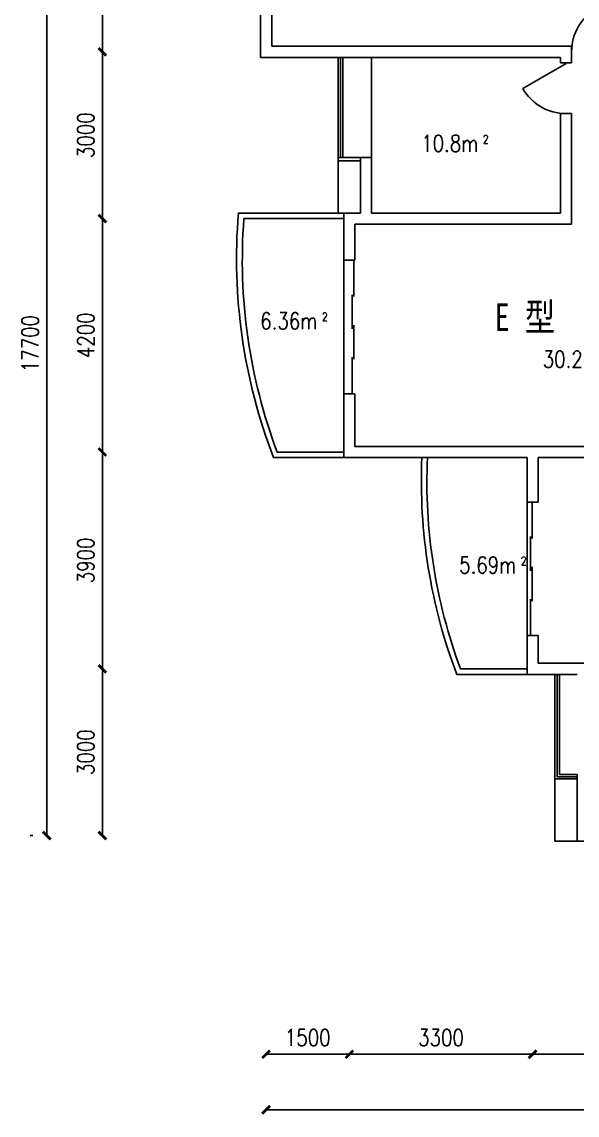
# Model space of a CAD drawing. Header units: millimetres. Extents: x 876 to 46420, y 423 to 34672.
# Drawn here: x 923 to 10922, y 609 to 20275 of the extents above; entities that cross this region are included whole.
import ezdxf
from ezdxf.enums import TextEntityAlignment as Align

# ---------------------------------------------------------------- set-up
doc = ezdxf.new("R2010")
doc.units = ezdxf.units.MM
for name, color, linetype in [('GROUND', 2, 'Continuous'), ('PUB_DIM', 3, 'Continuous'), ('PUB_TEXT', 7, 'Continuous'), ('PUB_WINDW', 7, 'Continuous'), ('TEXT', 5, 'Continuous'), ('WALL', 255, 'Continuous'), ('WINDOW', 2, 'Continuous'), ('Y', 6, 'Continuous')]:
    doc.layers.add(name, color=color, linetype=linetype)
doc.styles.add('DIM_FONT', font='SIMPLEX', dxfattribs={"width": 0.8})
doc.styles.add('S1', font='SimSun.ttf', dxfattribs={"width": 0.8})
doc.styles.add('SIMPLEX', font='SIMPLEX.SHX')
doc.dimstyles.new('AXIS', dxfattribs={"dimtxt": 300, "dimasz": 1, "dimexe": 250, "dimexo": 300, "dimgap": 0.09, "dimtad": 1, "dimdec": 0, "dimzin": 0, "dimdsep": 46, "dimtxsty": 'DIM_FONT', "dimblk": '_DIMX', "dimcen": 0.09, "dimse1": 1, "dimse2": 1, "dimclrt": 7, "dimadec": 0, "dimazin": 0, "dimtfac": 1, "dimtdec": 0, "dimtix": 1, "dimtmove": 2, "dimatfit": 3, "dimldrblk": '_DIMX', "dimfxl": 1, "dimtolj": 1, "dimtzin": 0, "dimarcsym": 0})
doc.dimstyles.new('DIMB', dxfattribs={"dimtxt": 300, "dimasz": 1, "dimexe": 250, "dimexo": 300, "dimgap": 150, "dimtad": 1, "dimdec": 0, "dimzin": 0, "dimdsep": 46, "dimtxsty": 'DIM_FONT', "dimblk": '_DIMX', "dimcen": 0.09, "dimse2": 1, "dimclrt": 7, "dimadec": 0, "dimazin": 0, "dimtfac": 1, "dimtdec": 0, "dimtix": 1, "dimtmove": 2, "dimatfit": 3, "dimldrblk": '_DIMX', "dimfxl": 1, "dimtolj": 1, "dimtzin": 0, "dimarcsym": 0})
doc.dimstyles.new('DIMN', dxfattribs={"dimtxt": 300, "dimasz": 1, "dimexe": 250, "dimexo": 300, "dimgap": 0.09, "dimtad": 1, "dimdec": 0, "dimzin": 0, "dimdsep": 46, "dimtxsty": 'DIM_FONT', "dimblk": '_DIMX', "dimcen": 0.09, "dimclrt": 7, "dimadec": 0, "dimazin": 0, "dimtfac": 1, "dimtdec": 0, "dimtix": 1, "dimtmove": 2, "dimatfit": 3, "dimldrblk": '_DIMX', "dimfxl": 1, "dimtolj": 1, "dimtzin": 0, "dimarcsym": 0})

# ---------------------------------------------------------------- blocks, each defined once
blk = doc.blocks.new('_A0LHZ')
for p, q in [((-0.5, 0.0159), (-0.2273, 0.0159)), ((-0.2419, 0.0033), (0.0147, 0.0033)), ((-0.0147, 0.0159), (0.2419, 0.0159)), ((0.2273, 0.0033), (0.5, 0.0033))]:
    blk.add_line(p, q)
blk = doc.blocks.new('_DBLK')
blk.add_line((-0.5, 0), (0, -0.866))
blk.add_arc((-0.5, 0), 1, 300, 0)
at = {"style": 'SIMPLEX', "flags": 9}
blk.add_attdef('A', text='', height=1, dxfattribs=at).set_placement((0, 1.5), align=Align.MIDDLE)
blk = doc.blocks.new('M_A6')
blk.add_line((0.5, 0), (0.5, 0))
blk = doc.blocks.new('_DIMX')
at = {"const_width": 50}
blk.add_lwpolyline([(-70, -70), (70, 70)], dxfattribs=at)
blk = doc.blocks.new('*D16')
at = {"color": 0, "linetype": 'ByBlock', "transparency": 16777216}
blk.add_line((94115, -235554), (94115, -232556), dxfattribs=at)
at = {"layer": 'DEFPOINTS', "color": 0, "linetype": 'ByBlock', "transparency": 16777216}
for p in [(94115, -232555), (94115, -232555), (94115, -235555)]:
    blk.add_point(p, dxfattribs=at)
at = {"color": 0, "linetype": 'ByBlock', "transparency": 16777216}
for p, rotation in [((94115, -232555), 90), ((94115, -235555), 270)]:
    blk.add_blockref('_DIMX', p, dxfattribs=dict(at, rotation=rotation))
at = {"color": 7, "linetype": 'ByBlock', "transparency": 16777216, "insert": (93815, -234055), "char_height": 300, "attachment_point": 5, "rotation": 90, "style": 'DIM_FONT'}
blk.add_mtext('\\A1;3000', dxfattribs=at)
blk = doc.blocks.new('*D17')
at = {"color": 0, "linetype": 'ByBlock', "transparency": 16777216}
blk.add_line((94115, -232554), (94115, -228656), dxfattribs=at)
at = {"layer": 'DEFPOINTS', "color": 0, "linetype": 'ByBlock', "transparency": 16777216}
for p in [(94115, -228655), (94115, -228655), (94115, -232555)]:
    blk.add_point(p, dxfattribs=at)
at = {"color": 0, "linetype": 'ByBlock', "transparency": 16777216}
for p, rotation in [((94115, -228655), 90), ((94115, -232555), 270)]:
    blk.add_blockref('_DIMX', p, dxfattribs=dict(at, rotation=rotation))
at = {"color": 7, "linetype": 'ByBlock', "transparency": 16777216, "insert": (93815, -230605), "char_height": 300, "attachment_point": 5, "rotation": 90, "style": 'DIM_FONT'}
blk.add_mtext('\\A1;3900', dxfattribs=at)
blk = doc.blocks.new('*D18')
at = {"color": 0, "linetype": 'ByBlock', "transparency": 16777216}
blk.add_line((94115, -228654), (94115, -224456), dxfattribs=at)
at = {"layer": 'DEFPOINTS', "color": 0, "linetype": 'ByBlock', "transparency": 16777216}
for p in [(94115, -224455), (94115, -224455), (94115, -228655)]:
    blk.add_point(p, dxfattribs=at)
at = {"color": 0, "linetype": 'ByBlock', "transparency": 16777216}
for p, rotation in [((94115, -224455), 90), ((94115, -228655), 270)]:
    blk.add_blockref('_DIMX', p, dxfattribs=dict(at, rotation=rotation))
at = {"color": 7, "linetype": 'ByBlock', "transparency": 16777216, "insert": (93815, -226555), "char_height": 300, "attachment_point": 5, "rotation": 90, "style": 'DIM_FONT'}
blk.add_mtext('\\A1;4200', dxfattribs=at)
blk = doc.blocks.new('*D19')
at = {"color": 0, "linetype": 'ByBlock', "transparency": 16777216}
blk.add_line((94115, -224454), (94115, -221456), dxfattribs=at)
at = {"layer": 'DEFPOINTS', "color": 0, "linetype": 'ByBlock', "transparency": 16777216}
for p in [(94115, -221455), (94115, -221455), (94115, -224455)]:
    blk.add_point(p, dxfattribs=at)
at = {"color": 0, "linetype": 'ByBlock', "transparency": 16777216}
for p, rotation in [((94115, -221455), 90), ((94115, -224455), 270)]:
    blk.add_blockref('_DIMX', p, dxfattribs=dict(at, rotation=rotation))
at = {"color": 7, "linetype": 'ByBlock', "transparency": 16777216, "insert": (93815, -222955), "char_height": 300, "attachment_point": 5, "rotation": 90, "style": 'DIM_FONT'}
blk.add_mtext('\\A1;3000', dxfattribs=at)
blk = doc.blocks.new('*D20')
at = {"color": 0, "linetype": 'ByBlock', "transparency": 16777216}
blk.add_line((94115, -221454), (94115, -217856), dxfattribs=at)
at = {"layer": 'DEFPOINTS', "color": 0, "linetype": 'ByBlock', "transparency": 16777216}
for p in [(94115, -217855), (94115, -217855), (94115, -221455)]:
    blk.add_point(p, dxfattribs=at)
at = {"color": 0, "linetype": 'ByBlock', "transparency": 16777216}
for p, rotation in [((94115, -217855), 90), ((94115, -221455), 270)]:
    blk.add_blockref('_DIMX', p, dxfattribs=dict(at, rotation=rotation))
at = {"color": 7, "linetype": 'ByBlock', "transparency": 16777216, "insert": (93815, -219655), "char_height": 300, "attachment_point": 5, "rotation": 90, "style": 'DIM_FONT'}
blk.add_mtext('\\A1;3600', dxfattribs=at)
blk = doc.blocks.new('*D21')
at = {"color": 0, "linetype": 'ByBlock', "transparency": 16777216}
for p, q in [((92815, -217855), (92865, -217855)), ((93115, -235554), (93115, -217856)), ((92815, -235555), (92865, -235555))]:
    blk.add_line(p, q, dxfattribs=at)
at = {"layer": 'DEFPOINTS', "color": 0, "linetype": 'ByBlock', "transparency": 16777216}
for p in [(93115, -217855), (93115, -217855), (93115, -235555)]:
    blk.add_point(p, dxfattribs=at)
at = {"color": 0, "linetype": 'ByBlock', "transparency": 16777216}
for p, rotation in [((93115, -217855), 90), ((93115, -235555), 270)]:
    blk.add_blockref('_DIMX', p, dxfattribs=dict(at, rotation=rotation))
at = {"color": 7, "linetype": 'ByBlock', "transparency": 16777216, "insert": (92815, -226705), "char_height": 300, "attachment_point": 5, "rotation": 90, "style": 'DIM_FONT'}
blk.add_mtext('\\A1;17700', dxfattribs=at)
blk = doc.blocks.new('*D23')
at = {"color": 0, "linetype": 'ByBlock', "transparency": 16777216}
blk.add_line((106062, -239488), (101864, -239488), dxfattribs=at)
at = {"layer": 'DEFPOINTS', "color": 0, "linetype": 'ByBlock', "transparency": 16777216}
for p in [(101863, -239488), (101863, -239488), (106063, -239488)]:
    blk.add_point(p, dxfattribs=at)
at = {"color": 0, "linetype": 'ByBlock', "transparency": 16777216, "rotation": 180}
blk.add_blockref('_DIMX', (101863, -239488), dxfattribs=at)
at = {"color": 0, "linetype": 'ByBlock', "transparency": 16777216}
blk.add_blockref('_DIMX', (106063, -239488), dxfattribs=at)
at = {"color": 7, "linetype": 'ByBlock', "transparency": 16777216, "insert": (103963, -239188), "char_height": 300, "attachment_point": 5, "style": 'DIM_FONT'}
blk.add_mtext('\\A1;4200', dxfattribs=at)
blk = doc.blocks.new('*D24')
at = {"color": 0, "linetype": 'ByBlock', "transparency": 16777216}
blk.add_line((101862, -239488), (98564, -239488), dxfattribs=at)
at = {"layer": 'DEFPOINTS', "color": 0, "linetype": 'ByBlock', "transparency": 16777216}
for p in [(98563, -239488), (98563, -239488), (101863, -239488)]:
    blk.add_point(p, dxfattribs=at)
at = {"color": 0, "linetype": 'ByBlock', "transparency": 16777216, "rotation": 180}
blk.add_blockref('_DIMX', (98563, -239488), dxfattribs=at)
at = {"color": 0, "linetype": 'ByBlock', "transparency": 16777216}
blk.add_blockref('_DIMX', (101863, -239488), dxfattribs=at)
at = {"color": 7, "linetype": 'ByBlock', "transparency": 16777216, "insert": (100213, -239188), "char_height": 300, "attachment_point": 5, "style": 'DIM_FONT'}
blk.add_mtext('\\A1;3300', dxfattribs=at)
blk = doc.blocks.new('*D25')
at = {"color": 0, "linetype": 'ByBlock', "transparency": 16777216}
blk.add_line((183291, -239488), (181793, -239488), dxfattribs=at)
at = {"layer": 'DEFPOINTS', "color": 0, "linetype": 'ByBlock', "transparency": 16777216}
for p in [(181792, -239488), (181792, -239488), (183292, -239488)]:
    blk.add_point(p, dxfattribs=at)
at = {"color": 0, "linetype": 'ByBlock', "transparency": 16777216, "rotation": 180}
blk.add_blockref('_DIMX', (181792, -239488), dxfattribs=at)
at = {"color": 0, "linetype": 'ByBlock', "transparency": 16777216}
blk.add_blockref('_DIMX', (183292, -239488), dxfattribs=at)
at = {"color": 7, "linetype": 'ByBlock', "transparency": 16777216, "insert": (182542, -239188), "char_height": 300, "attachment_point": 5, "style": 'DIM_FONT'}
blk.add_mtext('\\A1;1500', dxfattribs=at)
blk = doc.blocks.new('*D26')
at = {"color": 0, "linetype": 'ByBlock', "transparency": 16777216}
for p, q in [((194692, -240188), (194692, -240238)), ((194691, -240488), (181793, -240488))]:
    blk.add_line(p, q, dxfattribs=at)
at = {"layer": 'DEFPOINTS', "color": 0, "linetype": 'ByBlock', "transparency": 16777216}
for p in [(181792, -240488), (181792, -240488), (194692, -240488)]:
    blk.add_point(p, dxfattribs=at)
at = {"color": 0, "linetype": 'ByBlock', "transparency": 16777216, "rotation": 180}
blk.add_blockref('_DIMX', (181792, -240488), dxfattribs=at)
at = {"color": 0, "linetype": 'ByBlock', "transparency": 16777216}
blk.add_blockref('_DIMX', (194692, -240488), dxfattribs=at)
at = {"color": 7, "linetype": 'ByBlock', "transparency": 16777216, "insert": (188242, -240188), "char_height": 300, "attachment_point": 5, "style": 'DIM_FONT'}
blk.add_mtext('\\A1;12900', dxfattribs=at)
blk = doc.blocks.new('1T4F74')
at = {"layer": 'GROUND'}
for p, q in [((-25631.9, 3017.9), (-25631.9, 5417.9)), ((-22331.9, 1067.9), (-22331.9, -1332.1))]:
    blk.add_line(p, q, dxfattribs=at)
at = {"layer": 'WALL'}
for p, q in [((-27131.9, 9067.9), (-27131.9, 11167.9)), ((-26931.9, 9267.9), (-26931.9, 11167.9)), ((-21531.9, 9267.9), (-26931.9, 9267.9)), ((-21531.9, 9267.9), (-21531.9, 9067.9)), ((-25631.9, 9067.9), (-27131.9, 9067.9)), ((-25431.9, 9067.9), (-25631.9, 9067.9)), ((-21731.9, 9067.9), (-25431.9, 9067.9)), ((-21731.9, 8967.9), (-21731.9, 9067.9)), ((-21531.9, 8967.9), (-21531.9, 9067.9)), ((-21731.9, 8967.9), (-21531.9, 8967.9)), ((-21731.9, 6267.9), (-21731.9, 8056.7)), ((-21731.9, 8056.7), (-21531.9, 8056.7)), ((-21531.9, 6067.9), (-21531.9, 8056.7)), ((-25131.9, 7267.9), (-25331.9, 7267.9)), ((-25331.9, 6267.9), (-25331.9, 7267.9)), ((-25131.9, 6267.9), (-25131.9, 7267.9)), ((-25631.9, 5417.9), (-25631.9, 6267.9)), ((-25331.9, 6267.9), (-25631.9, 6267.9)), ((-25331.9, 6267.9), (-25331.9, 6267.9)), ((-25331.9, 6267.9), (-25331.9, 6267.9)), ((-21731.9, 6267.9), (-25131.9, 6267.9)), ((-21531.9, 6067.9), (-25431.9, 6067.9)), ((-25431.9, 5417.9), (-25431.9, 6067.9)), ((-25431.9, 5417.9), (-25631.9, 5417.9)), ((-25631.9, 1867.9), (-25631.9, 3017.9)), ((-25431.9, 3017.9), (-25631.9, 3017.9)), ((-25431.9, 2067.9), (-25431.9, 3017.9)), ((-15431.9, 2067.9), (-25431.9, 2067.9)), ((-22331.9, 1867.9), (-25631.9, 1867.9)), ((-22331.9, 1067.9), (-22331.9, 1867.9)), ((-22131.9, 1867.9), (-14855.3, 1867.9)), ((-22131.9, 1067.9), (-22131.9, 1867.9)), ((-22131.9, 1067.9), (-22331.9, 1067.9)), ((-22331.9, -2032.1), (-22331.9, -1332.1)), ((-22131.9, -1332.1), (-22331.9, -1332.1)), ((-22131.9, -1832.1), (-22131.9, -1332.1)), ((-17931.9, -1832.1), (-22131.9, -1832.1)), ((-21431.9, -2032.1), (-22331.9, -2032.1)), ((-21431.9, -5032.1), (-21431.9, -3832.1)), ((-18131.9, -5032.1), (-21431.9, -5032.1))]:
    blk.add_line(p, q, dxfattribs=at)
blk.add_lwpolyline([(-25331.9, 7267.9), (-25731.9, 7267.9), (-25731.9, 7207.9), (-25331.9, 7207.9)], dxfattribs=at)
at = {"layer": 'WINDOW'}
for p, q in [((-25731.9, 7267.9), (-25731.9, 9067.9)), ((-25691.9, 7267.9), (-25691.9, 9067.9)), ((-25651.9, 7267.9), (-25651.9, 9067.9)), ((-25131.9, 7267.9), (-25131.9, 9067.9)), ((-25731.9, 7207.9), (-25731.9, 6267.9)), ((-21831.9, -5032.1), (-21831.9, -3912.1)), ((-21431.9, -5032.1), (-21831.9, -5032.1))]:
    blk.add_line(p, q, dxfattribs=at)
for points in [[(-21831.9, -2032.1), (-21831.9, -3912.1), (-21431.9, -3912.1)], [(-21791.9, -2032.1), (-21791.9, -3872.1), (-21431.9, -3872.1)], [(-21751.9, -2032.1), (-21751.9, -3832.1), (-21431.9, -3832.1)]]:
    blk.add_lwpolyline(points, dxfattribs=at)
at = {"layer": 'Y'}
for points in [[(-25331.9, 6267.9), (-27531, 6267.9, 0.1129665), (-26898, 1867.9), (-25631.9, 1867.9)], [(-25631.9, 6167.9), (-27431.9, 6167.9, 0.1094322), (-26831.9, 1967.9), (-25631.9, 1967.9)], [(-24226.6, 1867.9, 0.1022183), (-23598, -2032.1), (-22331.9, -2032.1)], [(-24126.6, 1867.9, 0.1007681), (-23531.9, -1932.1), (-22331.9, -1932.1)]]:
    blk.add_lwpolyline(points, format="xyb", dxfattribs=at)
at = {"layer": 'WINDOW', "xscale": -900, "yscale": -900, "zscale": 900}
blk.add_blockref('_DBLK', (-21081.9, 9167.9), dxfattribs=at)
at = {"layer": 'WINDOW'}
for name, p, xscale, yscale, zscale, rotation in [('_DBLK', (-21631.9, 8506.7), 900, 900, 900, 270), ('M_A6', (-25491.7, 8017.9), 1500, 1500, 1500, 270), ('_A0LHZ', (-25488, 4217.9), 2400, 2400, 2400, 270), ('_A0LHZ', (-22231.9, -132.1), 2400, 2400, 2400, 90)]:
    blk.add_blockref(name, p, dxfattribs=dict(at, xscale=xscale, yscale=yscale, zscale=zscale, rotation=rotation))
at = {"layer": 'PUB_TEXT', "style": 'DIM_FONT', "width": 0.8}
for s, p in [('10.8m', (-23210.2, 7519.8)), ('6.36m', (-26108.8, 4326)), ('30.24m', (-20816.4, 3636.9)), ('5.69m', (-22527.6, -65.3))]:
    blk.add_text(s, height=300, dxfattribs=at).set_placement(p, align=Align.MIDDLE_RIGHT)
for p in [(-23210.2, 7519.8), (-26108.8, 4326), (-22527.6, -65.3)]:
    blk.add_text(' 2', height=150, dxfattribs=at).set_placement(p)
at = {"layer": 'TEXT', "style": 'S1', "width": 0.8}
for s, p in [('E', (-22646, 4393.4)), ('型', (-21828.6, 4393.4))]:
    blk.add_text(s, height=500, dxfattribs=at).set_placement(p, align=Align.MIDDLE_RIGHT)
at = {"layer": 'PUB_DIM'}
for p1, p2, dimstyle, picture, middle, set_off in [((-30980.4, -4932.1), (-30980.4, 12767.9), 'DIMN', '*D21', (-31280.4, 3917.9), (-124095.3, 230622.9)), ((-29980.4, 9167.9), (-29980.4, 12767.9), 'AXIS', '*D20', (-30280.4, 10967.9), (-124095.3, 230622.9)), ((-29980.4, 6167.9), (-29980.4, 9167.9), 'AXIS', '*D19', (-30280.4, 7667.9), (-124095.3, 230622.9)), ((-29980.4, 1967.9), (-29980.4, 6167.9), 'AXIS', '*D18', (-30280.4, 4067.9), (-124095.3, 230622.9)), ((-29980.4, -1932.1), (-29980.4, 1967.9), 'AXIS', '*D17', (-30280.4, 17.9), (-124095.3, 230622.9)), ((-29980.4, -4932.1), (-29980.4, -1932.1), 'AXIS', '*D16', (-30280.4, -3432.1), (-124095.3, 230622.9)), ((-25531.9, -8865.3), (-27031.9, -8865.3), 'AXIS', '*D25', (-26281.9, -8565.3), (-208824.3, 230622.9)), ((-22231.9, -8865.3), (-25531.9, -8865.3), 'AXIS', '*D24', (-23881.9, -8565.3), (-124095.3, 230622.9)), ((-18031.9, -8865.3), (-22231.9, -8865.3), 'AXIS', '*D23', (-20131.9, -8565.3), (-124095.3, 230622.9)), ((-14131.9, -9865.3), (-27031.9, -9865.3), 'DIMB', '*D26', (-20581.9, -9565.3), (-208824.3, 230622.9))]:
    dim = blk.add_aligned_dim(p1=p1, p2=p2, distance=0, dimstyle=dimstyle, dxfattribs=at)
    dim.commit()
    dim.dimension.update_dxf_attribs({"geometry": picture, "text_midpoint": middle, "insert": set_off})

msp = doc.modelspace()

# ---------------------------------------------------------------- block references
at = {"layer": 'PUB_WINDW'}
msp.add_blockref('1T4F74', (32353, 10569), dxfattribs=at)

doc.saveas('drawing.dxf')
